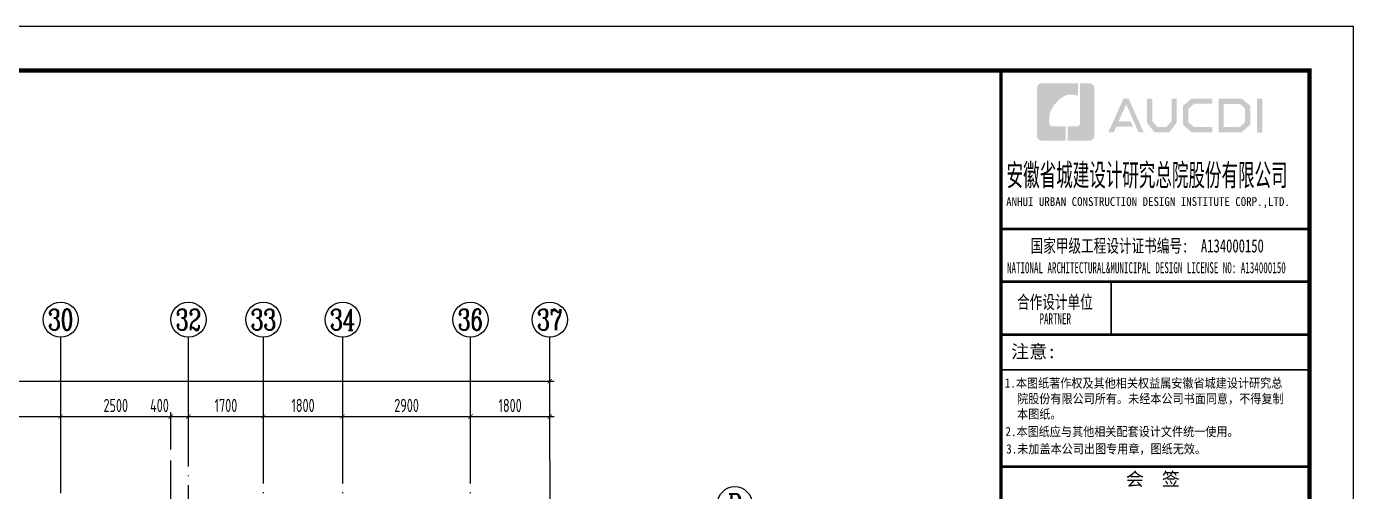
# Model space of a CAD drawing. Extents: x -812054 to 22247, y -644080 to 1003627.
# Drawn here: x -329419 to -299303, y -138035 to -127469 of the extents above; entities that cross this region are included whole.
import ezdxf
from ezdxf.enums import TextEntityAlignment as Align

# ---------------------------------------------------------------- set-up
doc = ezdxf.new("R2010")
doc.units = 0
doc.header["$LTSCALE"] = 1000
doc.linetypes.add('DOTE', pattern=[2.42, 2, -0.2, 0.02, -0.2])
doc.layers.get('0').update_dxf_attribs({"linetype": 'CONTINUOUS'})
doc.layers.get('DEFPOINTS').update_dxf_attribs({"linetype": 'CONTINUOUS'})
for name, color, linetype in [('-TK', 7, 'CONTINUOUS'), ('A-AXIS', 1, 'CONTINUOUS'), ('A-DOTE', 10, 'DOTE'), ('AXIS_NUM', 7, 'CONTINUOUS'), ('S-Y一般标注', 3, 'CONTINUOUS'), ('图签文字', 4, 'CONTINUOUS')]:
    doc.layers.add(name, color=color, linetype=linetype)
doc.layers.add('图框', color=9, linetype='CONTINUOUS', lineweight=18)
doc.styles.add('HT', font='simhei.ttf')
doc.styles.add('TSSD_Axis', font='complex.shx', dxfattribs={"width": 0.7, "bigfont": 'hztxt.shx'})
doc.styles.add('TSSD_DIMENSION', font='Tssdeng.shx', dxfattribs={"width": 0.7, "bigfont": 'tssdchn.shx'})
doc.styles.add('建筑图签-1', font='simhei.ttf', dxfattribs={"width": 0.7})
doc.dimstyles.new('TSSD_100_100', dxfattribs={"dimtxt": 300, "dimasz": 100, "dimexe": 100, "dimexo": 250, "dimgap": 100, "dimtad": 1, "dimdec": 0, "dimzin": 0, "dimdsep": 46, "dimtxsty": 'TSSD_DIMENSION', "dimblk": 'ARCHTICK', "dimcen": 0, "dimdle": 100, "dimclrt": 7, "dimadec": 0, "dimazin": 0, "dimtfac": 1, "dimtdec": 0, "dimtix": 1, "dimtmove": 2, "dimatfit": 3, "dimldrblk": 'ARCHTICK', "dimfxl": 1, "dimtolj": 1, "dimtzin": 0, "dimarcsym": 0})

# ---------------------------------------------------------------- blocks, each defined once
blk = doc.blocks.new('ts_axno')
at = {"color": 0, "linetype": 'ByBlock', "lineweight": -2}
blk.add_circle((0, 0), 0.5, dxfattribs=at)
at = {"color": 0, "linetype": 'ByBlock', "lineweight": -2, "style": 'TSSD_Axis', "width": 0.7}
blk.add_attdef('A', text='', height=0.6, dxfattribs=at).set_placement((0, 0), align=Align.MIDDLE_CENTER)
blk = doc.blocks.new('_ArchTick')
at = {"color": 0, "linetype": 'ByBlock', "const_width": 0.15}
blk.add_lwpolyline([(-0.5, -0.5), (0.5, 0.5)], dxfattribs=at)
blk = doc.blocks.new('*D355')
at = {"layer": 'DEFPOINTS', "color": 0, "transparency": 16777216}
for p in [(247039, 82604), (244239, 81604), (247039, 81604)]:
    blk.add_point(p, dxfattribs=at)
at = {"layer": 'S-Y一般标注', "color": 0, "lineweight": -2, "transparency": 16777216}
for p, q in [((244139, 82604), (247139, 82604)), ((244239, 81854), (244239, 82704)), ((247039, 81854), (247039, 82704))]:
    blk.add_line(p, q, dxfattribs=at)
at = {"layer": 'S-Y一般标注', "color": 0, "lineweight": -2, "transparency": 16777216, "xscale": 100, "yscale": 100, "zscale": 100, "rotation": 180}
blk.add_blockref('_ArchTick', (244239, 82604), dxfattribs=at)
at = {"layer": 'S-Y一般标注', "color": 0, "lineweight": -2, "transparency": 16777216, "xscale": 100, "yscale": 100, "zscale": 100}
blk.add_blockref('_ArchTick', (247039, 82604), dxfattribs=at)
at = {"layer": 'S-Y一般标注', "color": 7, "transparency": 16777216, "insert": (245639, 82854), "char_height": 300, "attachment_point": 5, "style": 'TSSD_DIMENSION'}
blk.add_mtext('\\A1;2800', dxfattribs=at)
blk = doc.blocks.new('*D356')
at = {"layer": 'DEFPOINTS', "color": 0, "transparency": 16777216}
for p in [(249939, 82604), (249539, 81604), (249939, 81604)]:
    blk.add_point(p, dxfattribs=at)
at = {"layer": 'S-Y一般标注', "color": 0, "lineweight": -2, "transparency": 16777216}
for p, q in [((249439, 82604), (250039, 82604)), ((249539, 81854), (249539, 82704)), ((249939, 81854), (249939, 82704))]:
    blk.add_line(p, q, dxfattribs=at)
at = {"layer": 'S-Y一般标注', "color": 0, "lineweight": -2, "transparency": 16777216, "xscale": 100, "yscale": 100, "zscale": 100, "rotation": 180}
blk.add_blockref('_ArchTick', (249539, 82604), dxfattribs=at)
at = {"layer": 'S-Y一般标注', "color": 0, "lineweight": -2, "transparency": 16777216, "xscale": 100, "yscale": 100, "zscale": 100}
blk.add_blockref('_ArchTick', (249939, 82604), dxfattribs=at)
at = {"layer": 'S-Y一般标注', "color": 7, "transparency": 16777216, "insert": (249281, 82854), "char_height": 300, "attachment_point": 5, "style": 'TSSD_DIMENSION'}
blk.add_mtext('\\A1;400', dxfattribs=at)
blk = doc.blocks.new('*D357')
at = {"layer": 'DEFPOINTS', "color": 0, "transparency": 16777216}
for p in [(251639, 82604), (249939, 81604), (251639, 81604)]:
    blk.add_point(p, dxfattribs=at)
at = {"layer": 'S-Y一般标注', "color": 0, "lineweight": -2, "transparency": 16777216}
for p, q in [((249839, 82604), (251739, 82604)), ((249939, 81854), (249939, 82704)), ((251639, 81854), (251639, 82704))]:
    blk.add_line(p, q, dxfattribs=at)
at = {"layer": 'S-Y一般标注', "color": 0, "lineweight": -2, "transparency": 16777216, "xscale": 100, "yscale": 100, "zscale": 100, "rotation": 180}
blk.add_blockref('_ArchTick', (249939, 82604), dxfattribs=at)
at = {"layer": 'S-Y一般标注', "color": 0, "lineweight": -2, "transparency": 16777216, "xscale": 100, "yscale": 100, "zscale": 100}
blk.add_blockref('_ArchTick', (251639, 82604), dxfattribs=at)
at = {"layer": 'S-Y一般标注', "color": 7, "transparency": 16777216, "insert": (250789, 82854), "char_height": 300, "attachment_point": 5, "style": 'TSSD_DIMENSION'}
blk.add_mtext('\\A1;1700', dxfattribs=at)
blk = doc.blocks.new('*D358')
at = {"layer": 'DEFPOINTS', "color": 0, "transparency": 16777216}
for p in [(253439, 82604), (251639, 81604), (253439, 81604)]:
    blk.add_point(p, dxfattribs=at)
at = {"layer": 'S-Y一般标注', "color": 0, "lineweight": -2, "transparency": 16777216}
for p, q in [((251539, 82604), (253539, 82604)), ((251639, 81854), (251639, 82704)), ((253439, 81854), (253439, 82704))]:
    blk.add_line(p, q, dxfattribs=at)
at = {"layer": 'S-Y一般标注', "color": 0, "lineweight": -2, "transparency": 16777216, "xscale": 100, "yscale": 100, "zscale": 100, "rotation": 180}
blk.add_blockref('_ArchTick', (251639, 82604), dxfattribs=at)
at = {"layer": 'S-Y一般标注', "color": 0, "lineweight": -2, "transparency": 16777216, "xscale": 100, "yscale": 100, "zscale": 100}
blk.add_blockref('_ArchTick', (253439, 82604), dxfattribs=at)
at = {"layer": 'S-Y一般标注', "color": 7, "transparency": 16777216, "insert": (252539, 82854), "char_height": 300, "attachment_point": 5, "style": 'TSSD_DIMENSION'}
blk.add_mtext('\\A1;1800', dxfattribs=at)
blk = doc.blocks.new('*D359')
at = {"layer": 'DEFPOINTS', "color": 0, "transparency": 16777216}
for p in [(256339, 82604), (253439, 81604), (256339, 81604)]:
    blk.add_point(p, dxfattribs=at)
at = {"layer": 'S-Y一般标注', "color": 0, "lineweight": -2, "transparency": 16777216}
for p, q in [((253339, 82604), (256439, 82604)), ((253439, 81854), (253439, 82704)), ((256339, 81854), (256339, 82704))]:
    blk.add_line(p, q, dxfattribs=at)
at = {"layer": 'S-Y一般标注', "color": 0, "lineweight": -2, "transparency": 16777216, "xscale": 100, "yscale": 100, "zscale": 100, "rotation": 180}
blk.add_blockref('_ArchTick', (253439, 82604), dxfattribs=at)
at = {"layer": 'S-Y一般标注', "color": 0, "lineweight": -2, "transparency": 16777216, "xscale": 100, "yscale": 100, "zscale": 100}
blk.add_blockref('_ArchTick', (256339, 82604), dxfattribs=at)
at = {"layer": 'S-Y一般标注', "color": 7, "transparency": 16777216, "insert": (254889, 82854), "char_height": 300, "attachment_point": 5, "style": 'TSSD_DIMENSION'}
blk.add_mtext('\\A1;2900', dxfattribs=at)
blk = doc.blocks.new('*D360')
at = {"layer": 'DEFPOINTS', "color": 0, "transparency": 16777216}
for p in [(258139, 82604), (256339, 81604), (258139, 81604)]:
    blk.add_point(p, dxfattribs=at)
at = {"layer": 'S-Y一般标注', "color": 0, "lineweight": -2, "transparency": 16777216}
for p, q in [((256239, 82604), (258239, 82604)), ((256339, 81854), (256339, 82704)), ((258139, 81854), (258139, 82704))]:
    blk.add_line(p, q, dxfattribs=at)
at = {"layer": 'S-Y一般标注', "color": 0, "lineweight": -2, "transparency": 16777216, "xscale": 100, "yscale": 100, "zscale": 100, "rotation": 180}
blk.add_blockref('_ArchTick', (256339, 82604), dxfattribs=at)
at = {"layer": 'S-Y一般标注', "color": 0, "lineweight": -2, "transparency": 16777216, "xscale": 100, "yscale": 100, "zscale": 100}
blk.add_blockref('_ArchTick', (258139, 82604), dxfattribs=at)
at = {"layer": 'S-Y一般标注', "color": 7, "transparency": 16777216, "insert": (257239, 82854), "char_height": 300, "attachment_point": 5, "style": 'TSSD_DIMENSION'}
blk.add_mtext('\\A1;1800', dxfattribs=at)
blk = doc.blocks.new('*D361')
at = {"layer": 'DEFPOINTS', "color": 0, "transparency": 16777216}
for p in [(258139, 83404), (208139, 81604), (258139, 81604)]:
    blk.add_point(p, dxfattribs=at)
at = {"layer": 'S-Y一般标注', "color": 0, "lineweight": -2, "transparency": 16777216}
for p, q in [((208139, 81854), (208139, 83504)), ((258139, 81854), (258139, 83504)), ((208039, 83404), (258239, 83404))]:
    blk.add_line(p, q, dxfattribs=at)
at = {"layer": 'S-Y一般标注', "color": 0, "lineweight": -2, "transparency": 16777216, "xscale": 100, "yscale": 100, "zscale": 100, "rotation": 180}
blk.add_blockref('_ArchTick', (208139, 83404), dxfattribs=at)
at = {"layer": 'S-Y一般标注', "color": 0, "lineweight": -2, "transparency": 16777216, "xscale": 100, "yscale": 100, "zscale": 100}
blk.add_blockref('_ArchTick', (258139, 83404), dxfattribs=at)
at = {"layer": 'S-Y一般标注', "color": 7, "transparency": 16777216, "insert": (233139, 83654), "char_height": 300, "attachment_point": 5, "style": 'TSSD_DIMENSION'}
blk.add_mtext('\\A1;50000', dxfattribs=at)
blk = doc.blocks.new('*D377')
at = {"layer": 'DEFPOINTS', "color": 0, "transparency": 16777216}
for p in [(249539, 82604), (247039, 81604), (249539, 81604)]:
    blk.add_point(p, dxfattribs=at)
at = {"layer": 'S-Y一般标注', "color": 0, "lineweight": -2, "transparency": 16777216}
for p, q in [((246939, 82604), (249639, 82604)), ((247039, 81854), (247039, 82704)), ((249539, 81854), (249539, 82704))]:
    blk.add_line(p, q, dxfattribs=at)
at = {"layer": 'S-Y一般标注', "color": 0, "lineweight": -2, "transparency": 16777216, "xscale": 100, "yscale": 100, "zscale": 100, "rotation": 180}
blk.add_blockref('_ArchTick', (247039, 82604), dxfattribs=at)
at = {"layer": 'S-Y一般标注', "color": 0, "lineweight": -2, "transparency": 16777216, "xscale": 100, "yscale": 100, "zscale": 100}
blk.add_blockref('_ArchTick', (249539, 82604), dxfattribs=at)
at = {"layer": 'S-Y一般标注', "color": 7, "transparency": 16777216, "insert": (248289, 82854), "char_height": 300, "attachment_point": 5, "style": 'TSSD_DIMENSION'}
blk.add_mtext('\\A1;2500', dxfattribs=at)
blk = doc.blocks.new('院标1')
h = blk.add_hatch(color=150)
h.dxf.hatch_style = 1
h.set_gradient(color1=(33, 113, 253), color2=(33, 113, 253), tint=1, name='INVCURVED')
edge = h.paths.add_edge_path()
edge.add_spline(control_points=[(116373, 648379), (116379, 648379), (116382, 648379), (116391, 648379), (116391, 648379), (116391, 648379), (116616, 648379), (116616, 648379), (116616, 648379), (116616, 648379), (116616, 648054), (116616, 648054), (116616, 648054), (116616, 648054), (116108, 648054), (116108, 648054), (116108, 648054), (116028, 648054), (115963, 648111), (115963, 648199), (115963, 648199), (115963, 648199), (115963, 649215), (115963, 649215), (115963, 649215), (115963, 649295), (116018, 649360), (116108, 649360), (116108, 649360), (116108, 649360), (116897, 649360), (116897, 649360), (116897, 649360), (116897, 649360), (116897, 649080), (116897, 649080), (116897, 649080), (116897, 649080), (116566, 649140), (116356, 648859), (116356, 648859), (116245, 648719), (116240, 648545), (116247, 648466), (116247, 648466), (116254, 648386), (116247, 648466), (116247, 648466), (116247, 648466), (116247, 648466), (116258, 648374), (116373, 648379)], knot_values=[0, 0, 0, 0, 0.071429, 0.071429, 0.071429, 0.107143, 0.142857, 0.142857, 0.142857, 0.178571, 0.214286, 0.214286, 0.214286, 0.25, 0.285714, 0.285714, 0.285714, 0.321429, 0.357143, 0.357143, 0.357143, 0.392857, 0.428571, 0.428571, 0.428571, 0.464286, 0.5, 0.5, 0.5, 0.535714, 0.571429, 0.571429, 0.571429, 0.607143, 0.642857, 0.642857, 0.642857, 0.678571, 0.714286, 0.714286, 0.714286, 0.75, 0.785714, 0.785714, 0.785714, 0.821429, 0.857143, 0.857143, 0.857143, 0.928571, 1, 1, 1, 1], degree=3, periodic=0)
h = blk.add_hatch(color=150)
h.dxf.hatch_style = 1
h.set_gradient(color1=(33, 113, 253), color2=(33, 113, 253), tint=1, name='INVCURVED')
edge = h.paths.add_edge_path()
edge.add_spline(control_points=[(117268, 649215), (117268, 649215), (117268, 648199), (117268, 648199), (117268, 648199), (117268, 648114), (117212, 648054), (117123, 648054), (117123, 648054), (117123, 648054), (116663, 648054), (116663, 648054), (116663, 648054), (116663, 648054), (116663, 648379), (116663, 648379), (116663, 648379), (116663, 648379), (116865, 648379), (116865, 648379), (116865, 648379), (116907, 648379), (116941, 648413), (116941, 648455), (116941, 648455), (116941, 648455), (116941, 649360), (116941, 649360), (116941, 649360), (116941, 649360), (117123, 649360), (117123, 649360), (117123, 649360), (117204, 649360), (117268, 649306), (117268, 649215)], knot_values=[0, 0, 0, 0, 0.1, 0.1, 0.1, 0.15, 0.2, 0.2, 0.2, 0.25, 0.3, 0.3, 0.3, 0.35, 0.4, 0.4, 0.4, 0.45, 0.5, 0.5, 0.5, 0.55, 0.6, 0.6, 0.6, 0.65, 0.7, 0.7, 0.7, 0.75, 0.8, 0.8, 0.8, 0.9, 1, 1, 1, 1], degree=3, periodic=0)
blk = doc.blocks.new('A1')
at = {"layer": '图框'}
h = blk.add_hatch(color=256, dxfattribs=at)
h.paths.add_polyline_path([(81908, 57758), (82034, 57758), (82034, 56988), (81908, 56988)])
h.paths.add_polyline_path([(81156, 57642), (81156, 57116), (81516, 57116), (81640, 57223), (81640, 57541), (81520, 57642)], flags=16)
h.paths.add_polyline_path([(81038, 57760), (81038, 56998), (81560, 56998), (81759, 57168), (81759, 57596), (81563, 57760)])
h.paths.add_polyline_path([(80895, 57764), (80895, 57648), (80488, 57648), (80355, 57537), (80355, 57218), (80488, 57115), (80897, 57115), (80897, 56993), (80433, 56993), (80231, 57168), (80231, 57596), (80429, 57764)])
h.paths.add_polyline_path([(79412, 57762), (79532, 57762), (79532, 57251), (79646, 57120), (79857, 57120), (79971, 57251), (79971, 57762), (80085, 57762), (80085, 57214), (79921, 56997), (79583, 56997), (79412, 57216)])
h.paths.add_polyline_path([(78880, 57760), (78997, 57760), (79339, 56996), (79223, 56996), (78942, 57630), (78767, 57242), (79038, 57242), (79099, 57127), (78718, 57127), (78659, 56994), (78536, 56994)])
blk.add_lwpolyline([(0, 59400), (0, 0), (84100, 0), (84100, 59400)], close=True)
at = {"const_width": 100}
blk.add_lwpolyline([(2500, 58400), (2500, 1000), (83100, 1000), (83100, 58400)], close=True, dxfattribs=at)
at = {"layer": '图框'}
for p, q in [((76100, 54800), (83100, 54800)), ((76100, 54800), (83100, 54800)), ((76100, 53600), (83100, 53600))]:
    blk.add_line(p, q, dxfattribs=at)
for points, const_width in [([(76100, 1000), (76100, 58400)], 70), ([(76100, 54800), (83100, 54800)], 60), ([(76100, 53600), (83100, 53600)], 60), ([(76100, 53600), (83100, 53600)], 60), ([(78600, 53600), (78600, 52400)], 35), ([(76100, 52400), (83100, 52400)], 60), ([(76100, 52400), (83100, 52400)], 60), ([(76100, 51599), (83100, 51599)], 35), ([(76108, 49400), (83108, 49400)], 60)]:
    blk.add_lwpolyline(points, dxfattribs=dict(at, const_width=const_width))
blk.add_blockref('院标1', (-39049, -591249))
for s, height, style, width, p in [('ANHUI URBAN CONSTRUCTION DESIGN INSTITUTE CORP.,LTD.', 200, '建筑图签-1', 0.91, (76218, 55322)), ('NATIONAL ARCHITECTURAL&MUNICIPAL DESIGN LICENSE NO: A134000150', 250, '建筑图签-1', 0.6, (76237, 53795)), ('PARTNER', 250, '建筑图签-1', 0.6, (76975, 52634)), ('1.本图纸著作权及其他相关权益属安徽省城建设计研究总', 210, 'HT', 0.88, (76186, 51193)), ('院股份有限公司所有。未经本公司书面同意，不得复制', 210, 'HT', 0.88, (76465, 50839)), ('本图纸。', 210, 'HT', 0.88, (76465, 50489)), (' 2.本图纸应与其他相关配套设计文件统一使用。 ', 210, 'HT', 0.88, (76075, 50092)), ('3.未加盖本公司出图专用章，图纸无效。', 210, 'HT', 0.88, (76218, 49698))]:
    blk.add_text(s, height=height, dxfattribs=dict(at, style=style, width=width)).set_placement(p)
at = {"layer": '图签文字', "color": 7, "style": '建筑图签-1'}
for s, height, width, p in [('安徽省城建设计研究总院股份有限公司', 500, 0.55, (76228, 55777)), ('国家甲级工程设计证书编号:  A134000150', 300, 0.7, (76772, 54267)), ('合作设计单位', 300, 0.7, (76465, 52990))]:
    blk.add_text(s, height=height, dxfattribs=dict(at, width=width)).set_placement(p)
for s, p in [('注意:', (76331, 51863)), ('会  签', (78935, 48968))]:
    blk.add_text(s, height=300, dxfattribs=at).set_placement(p)
blk = doc.blocks.new('20210812.03353967')
at = {"layer": 'A-AXIS'}
for p, q in [((-175670.9, -43152.1), (-175670.9, -40352.1)), ((-172770.9, -43152.1), (-172770.9, -40352.1)), ((-171070.9, -43152.1), (-171070.9, -40352.1)), ((-169270.9, -43152.1), (-169270.9, -40352.1)), ((-166370.9, -43152.1), (-166370.9, -40352.1)), ((-164570.9, -43152.1), (-164570.9, -40352.1))]:
    blk.add_line(p, q, dxfattribs=at)
at = {"layer": 'A-DOTE'}
for p, q in [((-175670.9, -51151.8), (-175670.9, -43152.1)), ((-173170.9, -46652.1), (-173170.9, -43152.1)), ((-172770.9, -50552.1), (-172770.9, -43152.1)), ((-171070.9, -53352.1), (-171070.9, -43152.1)), ((-169270.9, -53352.1), (-169270.9, -43152.1)), ((-166370.9, -53352.1), (-166370.9, -43152.1)), ((-164570.9, -43152.1), (-164570.9, -60652.1))]:
    blk.add_line(p, q, dxfattribs=at)
at = {"layer": 'A-AXIS'}
ref = blk.add_blockref('ts_axno', (-175670.9, -39952.1), dxfattribs=dict(at, xscale=800, yscale=800, zscale=800))
ref.add_attrib('18', '30', dxfattribs={"layer": 'AXIS_NUM', "height": 480, "style": 'TSSD_Axis', "width": 0.7}).set_placement((-175670.9, -39952.1), align=Align.MIDDLE_CENTER)
ref = blk.add_blockref('ts_axno', (-172770.9, -39952.1), dxfattribs=dict(at, xscale=800, yscale=800, zscale=800))
ref.add_attrib('19', '32', dxfattribs={"layer": 'AXIS_NUM', "height": 480, "style": 'TSSD_Axis', "width": 0.7}).set_placement((-172770.9, -39952.1), align=Align.MIDDLE_CENTER)
ref = blk.add_blockref('ts_axno', (-171070.9, -39952.1), dxfattribs=dict(at, xscale=800, yscale=800, zscale=800))
ref.add_attrib('20', '33', dxfattribs={"layer": 'AXIS_NUM', "height": 480, "style": 'TSSD_Axis', "width": 0.7}).set_placement((-171070.9, -39952.1), align=Align.MIDDLE_CENTER)
ref = blk.add_blockref('ts_axno', (-169270.9, -39952.1), dxfattribs=dict(at, xscale=800, yscale=800, zscale=800))
ref.add_attrib('21', '34', dxfattribs={"layer": 'AXIS_NUM', "height": 480, "style": 'TSSD_Axis', "width": 0.7}).set_placement((-169270.9, -39952.1), align=Align.MIDDLE_CENTER)
ref = blk.add_blockref('ts_axno', (-166370.9, -39952.1), dxfattribs=dict(at, xscale=800, yscale=800, zscale=800))
ref.add_attrib('22', '36', dxfattribs={"layer": 'AXIS_NUM', "height": 480, "style": 'TSSD_Axis', "width": 0.7}).set_placement((-166370.9, -39952.1), align=Align.MIDDLE_CENTER)
ref = blk.add_blockref('ts_axno', (-164570.9, -39952.1), dxfattribs=dict(at, xscale=800, yscale=800, zscale=800))
ref.add_attrib('23', '37', dxfattribs={"layer": 'AXIS_NUM', "height": 480, "style": 'TSSD_Axis', "width": 0.7}).set_placement((-164570.9, -39952.1), align=Align.MIDDLE_CENTER)
ref = blk.add_blockref('ts_axno', (-160370.9, -44152.1), dxfattribs=dict(at, xscale=-800, yscale=800, zscale=800))
ref.add_attrib('G', 'P', dxfattribs={"layer": 'AXIS_NUM', "height": 480, "style": 'TSSD_Axis', "width": 0.7}).set_placement((-160370.9, -44152.1), align=Align.MIDDLE_CENTER)
at = {"layer": 'S-Y一般标注'}
for base, p1, p2, picture, middle in [((-164570.9, -41352.1), (-214570.9, -43152.1), (-164570.9, -43152.1), '*D361', (-189570.9, -41102.1)), ((-175670.9, -42152.1), (-178470.9, -43152.1), (-175670.9, -43152.1), '*D355', (-177070.9, -41902.1)), ((-173170.9, -42152.1), (-175670.9, -43152.1), (-173170.9, -43152.1), '*D377', (-174420.9, -41902.1)), ((-171070.9, -42152.1), (-172770.9, -43152.1), (-171070.9, -43152.1), '*D357', (-171920.9, -41902.1)), ((-169270.9, -42152.1), (-171070.9, -43152.1), (-169270.9, -43152.1), '*D358', (-170170.9, -41902.1)), ((-166370.9, -42152.1), (-169270.9, -43152.1), (-166370.9, -43152.1), '*D359', (-167820.9, -41902.1)), ((-164570.9, -42152.1), (-166370.9, -43152.1), (-164570.9, -43152.1), '*D360', (-165470.9, -41902.1))]:
    dim = blk.add_linear_dim(base=base, p1=p1, p2=p2, dimstyle='TSSD_100_100', dxfattribs=at)
    dim.commit()
    dim.dimension.update_dxf_attribs({"geometry": picture, "text_midpoint": middle, "insert": (-422709.7, -124756.3)})
dim = blk.add_linear_dim(base=(-172770.9, -42152.1), p1=(-173170.9, -43152.1), p2=(-172770.9, -43152.1), dimstyle='TSSD_100_100', dxfattribs=at)
dim.commit()
dim.dimension.update_dxf_attribs({"geometry": '*D356', "text_midpoint": (-173429, -41902.1), "dimtype": 128, "insert": (-422709.7, -124756.3)})

msp = doc.modelspace()

# ---------------------------------------------------------------- block references
at = {"layer": '-TK'}
msp.add_blockref('A1', (-383402.98, -186869.25), dxfattribs=at)
at = {"layer": 'A-DOTE'}
msp.add_blockref('20210812.03353967', (-152972.68, -94177.45), dxfattribs=at)

doc.saveas('drawing.dxf')
